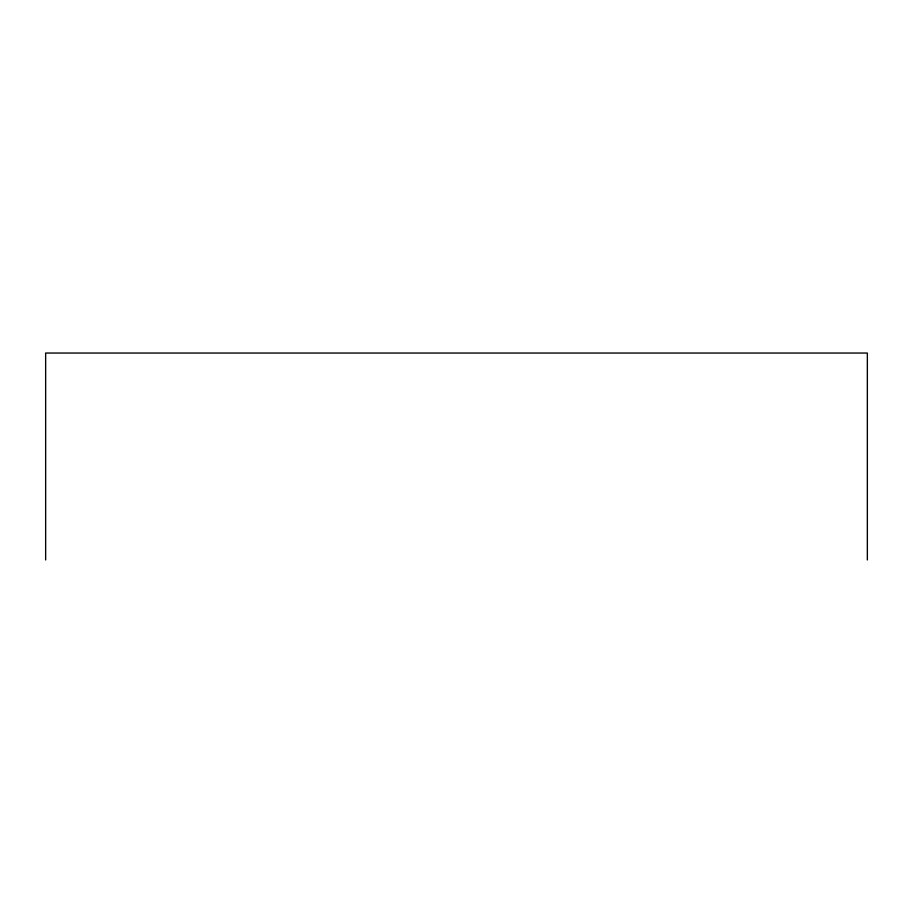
<?xml version="1.0" encoding="UTF-8"?>
<svg xmlns="http://www.w3.org/2000/svg" width="913" height="913" viewBox="0 0 913 913"><rect width="100%" height="100%" fill="white"/><g stroke="black" fill="none" stroke-linecap="round" stroke-linejoin="round"><path stroke-width="1.37" d="M867.35 559.954L867.35 353.046L45.65 353.046L45.65 559.954"/></g></svg>
